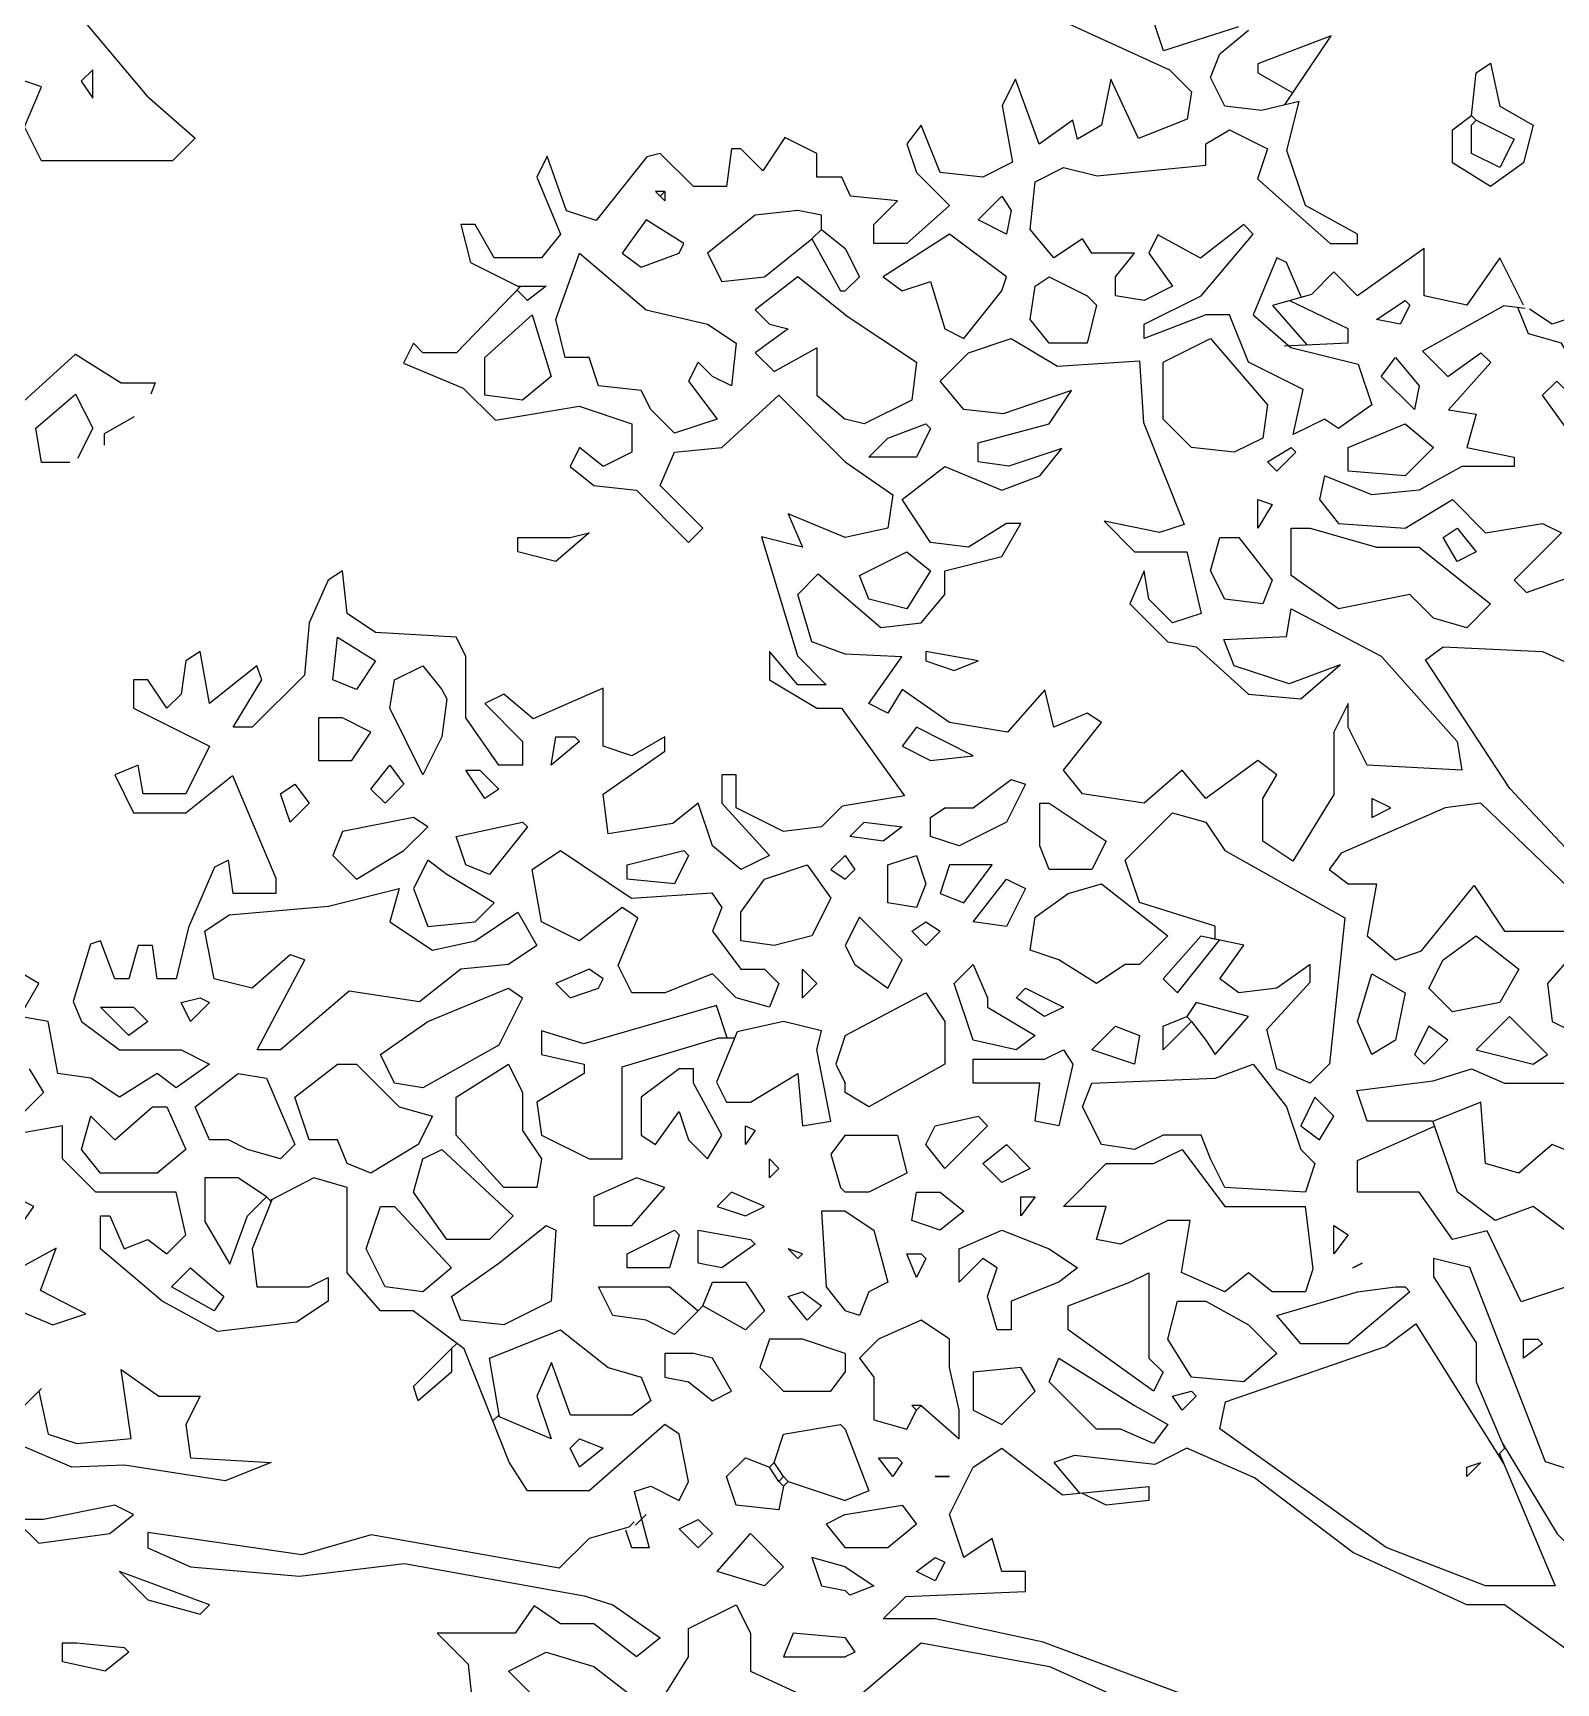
# Model space of a CAD drawing. Header units: metres. Extents: x -3.8 to 7.9, y -0.6 to 14.
# Drawn here: x 1.435 to 2.736, y 10.925 to 12.334 of the extents above; entities that cross this region are included whole.
import ezdxf

# ---------------------------------------------------------------- set-up
doc = ezdxf.new("R2010")
doc.units = ezdxf.units.M
doc.layers.add('ceco.net 88 green shadow', color=102, linetype='Continuous')
doc.layers.add('ceco.net 88 pair trees', color=7, linetype='Continuous')

msp = doc.modelspace()

# ---------------------------------------------------------------- linework, layer by layer
at = {"layer": 'ceco.net 88 green shadow', "linetype": 'Continuous'}
for p, q in [((1.4865, 12.3027), (1.4767, 12.293)), ((1.4865, 12.2784), (1.4865, 12.3027)), ((2.6675, 12.3001), (2.6797, 12.3082)), ((2.6797, 12.3082), (2.6878, 12.2717)), ((1.4767, 12.293), (1.4865, 12.2784)), ((2.6635, 12.2636), (2.6675, 12.3001)), ((2.6473, 12.2515), (2.6635, 12.2636)), ((2.6675, 12.2596), (2.6635, 12.2636)), ((2.6635, 12.2555), (2.6675, 12.2596)), ((2.6675, 12.2596), (2.6999, 12.2434)), ((2.6878, 12.2717), (2.7161, 12.2555)), ((2.6473, 12.2231), (2.6473, 12.2515)), ((2.6635, 12.2312), (2.6635, 12.2555)), ((2.7161, 12.2555), (2.708, 12.2231)), ((2.6878, 12.2191), (2.6635, 12.2312)), ((2.6999, 12.2434), (2.6878, 12.2191)), ((2.6797, 12.2029), (2.6473, 12.2231)), ((2.708, 12.2231), (2.6797, 12.2029)), ((1.975, 12.1988), (1.9669, 12.1988)), ((1.9669, 12.1988), (1.9709, 12.1948)), ((1.975, 12.1988), (1.9709, 12.1948)), ((1.975, 12.1907), (1.9709, 12.1948)), ((1.975, 12.1988), (1.975, 12.1907)), ((2.2423, 12.1745), (2.2625, 12.1948)), ((2.2625, 12.1948), (2.2706, 12.1826)), ((1.9588, 12.1745), (1.9385, 12.1462)), ((1.9912, 12.1543), (1.9588, 12.1745)), ((2.0519, 12.1786), (2.0114, 12.1462)), ((2.0884, 12.1826), (2.0519, 12.1786)), ((2.1086, 12.1786), (2.0884, 12.1826)), ((2.1086, 12.1664), (2.1086, 12.1786)), ((2.2666, 12.1624), (2.2423, 12.1745)), ((2.2706, 12.1826), (2.2666, 12.1624)), ((2.1086, 12.1664), (2.1005, 12.1583)), ((2.1086, 12.1664), (2.1289, 12.1502)), ((2.218, 12.1624), (2.1613, 12.1259)), ((2.2666, 12.1259), (2.218, 12.1624)), ((1.8818, 12.0895), (1.9021, 12.1462)), ((1.9021, 12.1462), (1.9588, 12.0976)), ((1.9385, 12.1462), (1.9547, 12.134)), ((1.9547, 12.134), (1.9871, 12.1462)), ((1.9871, 12.1462), (1.9912, 12.1543)), ((2.0114, 12.1462), (2.0236, 12.1219)), ((2.06, 12.1259), (2.1005, 12.1583)), ((2.1005, 12.1583), (2.1248, 12.1138)), ((2.1289, 12.1502), (2.141, 12.1259)), ((2.0236, 12.1219), (2.06, 12.1259)), ((2.0884, 12.1259), (2.0519, 12.0976)), ((2.1289, 12.0935), (2.0884, 12.1259)), ((2.141, 12.1259), (2.1289, 12.1138)), ((2.1613, 12.1259), (2.1775, 12.1138)), ((2.1775, 12.1138), (2.2018, 12.1219)), ((2.2018, 12.1219), (2.2139, 12.0814)), ((2.2625, 12.1138), (2.2666, 12.1259)), ((2.2868, 12.0895), (2.2909, 12.1178)), ((2.2909, 12.1178), (2.303, 12.1259)), ((2.303, 12.1259), (2.3354, 12.1097)), ((2.1248, 12.1138), (2.1289, 12.1138)), ((2.2301, 12.0733), (2.2625, 12.1138)), ((2.3354, 12.1097), (2.3435, 12.1016)), ((2.5825, 12.0895), (2.6068, 12.1057)), ((2.6068, 12.1057), (2.6108, 12.1016)), ((1.8211, 12.0571), (1.8616, 12.0935)), ((1.8616, 12.0935), (1.8778, 12.0409)), ((1.8899, 12.0571), (1.8818, 12.0895)), ((1.9588, 12.0976), (2.0114, 12.0854)), ((2.0519, 12.0976), (2.0641, 12.0854)), ((2.1289, 12.0935), (2.1896, 12.053)), ((2.303, 12.0692), (2.2868, 12.0895)), ((2.3435, 12.1016), (2.3354, 12.0692)), ((2.6027, 12.0854), (2.5825, 12.0895)), ((2.6108, 12.1016), (2.6027, 12.0854)), ((2.0114, 12.0854), (2.0357, 12.0692)), ((2.0803, 12.0814), (2.0519, 12.0611)), ((2.0641, 12.0854), (2.0803, 12.0814)), ((2.2139, 12.0814), (2.2301, 12.0733)), ((2.0357, 12.0692), (2.0317, 12.0328)), ((2.0519, 12.0611), (2.0681, 12.0449)), ((2.0681, 12.0449), (2.1046, 12.0652)), ((2.1046, 12.0652), (2.1046, 12.049)), ((2.3354, 12.0692), (2.303, 12.0692)), ((2.4002, 12.053), (2.4407, 12.0733)), ((2.4407, 12.0733), (2.4893, 12.0166)), ((1.8211, 12.0247), (1.8211, 12.0571)), ((1.9102, 12.0571), (1.8899, 12.0571)), ((1.9183, 12.0328), (1.9102, 12.0571)), ((2.0033, 12.053), (1.9952, 12.0368)), ((2.0155, 12.0409), (2.0033, 12.053)), ((2.1046, 12.049), (2.1046, 12.0247)), ((2.1896, 12.053), (2.1856, 12.0206)), ((2.4002, 12.0044), (2.4002, 12.053)), ((2.5865, 12.0409), (2.5987, 12.0571)), ((2.5987, 12.0571), (2.6189, 12.0328)), ((1.8778, 12.0409), (1.8535, 12.0206)), ((1.9952, 12.0368), (2.0195, 12.0044)), ((2.0317, 12.0328), (2.0155, 12.0409)), ((2.6149, 12.0125), (2.5865, 12.0409)), ((1.4379, 11.9966), (1.4719, 12.0257)), ((1.4719, 12.0257), (1.4865, 11.9966)), ((1.8535, 12.0206), (1.8211, 12.0247)), ((1.9547, 12.0287), (1.9183, 12.0328)), ((1.9628, 12.0125), (1.9547, 12.0287)), ((2.1046, 12.0247), (2.1289, 12.0044)), ((2.1856, 12.0206), (2.1451, 12.0004)), ((2.6189, 12.0328), (2.6149, 12.0125)), ((1.9831, 11.9923), (1.9628, 12.0125)), ((2.4893, 12.0166), (2.4853, 11.9882)), ((1.4427, 11.9674), (1.4379, 11.9966)), ((1.4865, 11.9966), (1.4735, 11.9707)), ((2.0195, 12.0044), (1.9831, 11.9923)), ((2.1451, 12.0004), (2.1289, 12.0044)), ((2.1653, 11.9882), (2.1977, 12.0004)), ((2.2018, 11.9963), (2.1896, 11.972)), ((2.1977, 12.0004), (2.2018, 11.9963)), ((2.4245, 11.9801), (2.4002, 12.0044)), ((2.5582, 11.9801), (2.6068, 12.0004)), ((2.6068, 12.0004), (2.6311, 11.9801)), ((2.1491, 11.972), (2.1653, 11.9882)), ((2.461, 11.9761), (2.4245, 11.9801)), ((2.4853, 11.9882), (2.461, 11.9761)), ((2.4893, 11.968), (2.5096, 11.9801)), ((2.5096, 11.9801), (2.5136, 11.9761)), ((2.5582, 11.9599), (2.5582, 11.9801)), ((2.6311, 11.9801), (2.6068, 11.9558)), ((1.467, 11.9674), (1.4427, 11.9674)), ((2.1896, 11.972), (2.1491, 11.972)), ((2.4974, 11.9599), (2.4893, 11.968)), ((2.5136, 11.9761), (2.4974, 11.9599)), ((2.6068, 11.9558), (2.5582, 11.9599)), ((2.4812, 11.9113), (2.4812, 11.9356)), ((2.4812, 11.9356), (2.4934, 11.9315)), ((2.4934, 11.9315), (2.4812, 11.9113)), ((1.9102, 11.9072), (1.8818, 11.8829)), ((1.894, 11.9032), (1.9102, 11.9072)), ((2.5096, 11.8708), (2.5096, 11.9113)), ((2.5096, 11.9113), (2.5258, 11.9113)), ((2.5258, 11.9113), (2.5825, 11.8951)), ((2.6392, 11.9032), (2.6513, 11.9113)), ((2.6513, 11.9113), (2.6675, 11.891)), ((1.8494, 11.891), (1.8494, 11.9032)), ((1.8494, 11.9032), (1.8656, 11.9032)), ((1.8656, 11.9032), (1.894, 11.9032)), ((2.4407, 11.8748), (2.4488, 11.9032)), ((2.4488, 11.9032), (2.465, 11.9032)), ((2.465, 11.9032), (2.4934, 11.8667)), ((2.5825, 11.8951), (2.6189, 11.8951)), ((2.6189, 11.8951), (2.6594, 11.8627)), ((2.6513, 11.8829), (2.6392, 11.9032)), ((1.8818, 11.8829), (1.8494, 11.891)), ((2.141, 11.8708), (2.1815, 11.891)), ((2.1815, 11.891), (2.2018, 11.8748)), ((2.6675, 11.891), (2.6513, 11.8829)), ((2.1491, 11.8505), (2.141, 11.8708)), ((2.2018, 11.8748), (2.1815, 11.8424)), ((2.4529, 11.8505), (2.4407, 11.8748)), ((2.4934, 11.8667), (2.4853, 11.8465)), ((2.5501, 11.8424), (2.5096, 11.8708)), ((2.1815, 11.8424), (2.1491, 11.8505)), ((2.4853, 11.8465), (2.4529, 11.8505)), ((2.6108, 11.8546), (2.5501, 11.8424)), ((2.6311, 11.8343), (2.6108, 11.8546)), ((2.6594, 11.8627), (2.6797, 11.8465)), ((2.6797, 11.8465), (2.6594, 11.8262)), ((2.6594, 11.8262), (2.6311, 11.8343)), ((1.6915, 11.7817), (1.6955, 11.8181)), ((1.6955, 11.8181), (1.7279, 11.7979)), ((1.7279, 11.7979), (1.7117, 11.7736)), ((1.7441, 11.7817), (1.7684, 11.7938)), ((1.7684, 11.7938), (1.7846, 11.7736)), ((2.2423, 11.7979), (2.1977, 11.806)), ((2.1977, 11.806), (2.1977, 11.7979)), ((2.1977, 11.7979), (2.222, 11.7898)), ((2.222, 11.7898), (2.2423, 11.7979)), ((1.7117, 11.7736), (1.6915, 11.7817)), ((1.7401, 11.7574), (1.7441, 11.7817)), ((1.7846, 11.7736), (1.7887, 11.7655)), ((1.7887, 11.7655), (1.7846, 11.7331)), ((1.7684, 11.7007), (1.7401, 11.7574)), ((1.6996, 11.7493), (1.6793, 11.7493)), ((1.6793, 11.7493), (1.6793, 11.7128)), ((1.7239, 11.7371), (1.6996, 11.7493)), ((1.7077, 11.7128), (1.7239, 11.7371)), ((2.1896, 11.7412), (2.1775, 11.725)), ((2.2382, 11.7169), (2.1896, 11.7412)), ((1.7846, 11.7331), (1.7684, 11.7007)), ((1.8778, 11.7088), (1.8818, 11.7331)), ((1.9021, 11.729), (1.8778, 11.7088)), ((1.8818, 11.7331), (1.898, 11.7331)), ((1.898, 11.7331), (1.9021, 11.729)), ((2.1775, 11.725), (2.2018, 11.7128)), ((1.6793, 11.7128), (1.7077, 11.7128)), ((1.7239, 11.6885), (1.7401, 11.7088)), ((1.7401, 11.7088), (1.7522, 11.6926)), ((2.2018, 11.7128), (2.2382, 11.7169)), ((1.8211, 11.6804), (1.8049, 11.7047)), ((1.8049, 11.7047), (1.817, 11.7047)), ((1.817, 11.7047), (1.8332, 11.6885)), ((2.2382, 11.6723), (2.2706, 11.6966)), ((2.2706, 11.6966), (2.2828, 11.6926)), ((1.6469, 11.6845), (1.6591, 11.6926)), ((1.655, 11.6602), (1.6469, 11.6845)), ((1.6591, 11.6926), (1.6712, 11.6764)), ((1.736, 11.6764), (1.7239, 11.6885)), ((1.7522, 11.6926), (1.736, 11.6764)), ((1.8332, 11.6885), (1.8211, 11.6804)), ((2.2828, 11.6926), (2.2666, 11.6602)), ((1.6712, 11.6764), (1.655, 11.6602)), ((2.2018, 11.6642), (2.2139, 11.6723)), ((2.2139, 11.6723), (2.2382, 11.6723)), ((2.2949, 11.648), (2.2949, 11.6764)), ((2.2949, 11.6764), (2.303, 11.6764)), ((2.303, 11.6764), (2.3516, 11.644)), ((2.5946, 11.6723), (2.5784, 11.6804)), ((2.5784, 11.6804), (2.5784, 11.6642)), ((2.5784, 11.6642), (2.5946, 11.6723)), ((1.7603, 11.6642), (1.6996, 11.6521)), ((1.7522, 11.6359), (1.7725, 11.6561)), ((1.7725, 11.6561), (1.7603, 11.6642)), ((1.7968, 11.648), (1.8535, 11.6602)), ((1.8575, 11.6561), (1.8251, 11.6156)), ((1.8535, 11.6602), (1.8575, 11.6561)), ((2.1329, 11.648), (2.1451, 11.6602)), ((2.1451, 11.6602), (2.1775, 11.6561)), ((2.1775, 11.6561), (2.1613, 11.644)), ((2.2018, 11.648), (2.2018, 11.6642)), ((2.2666, 11.6602), (2.2261, 11.6399)), ((1.6996, 11.6521), (1.6915, 11.6318)), ((1.8049, 11.6237), (1.7968, 11.648)), ((2.1613, 11.644), (2.1329, 11.648)), ((2.2261, 11.6399), (2.2018, 11.648)), ((2.2949, 11.6399), (2.2949, 11.648)), ((2.303, 11.6197), (2.2949, 11.6399)), ((2.3516, 11.644), (2.3395, 11.6197)), ((1.6915, 11.6318), (1.7117, 11.6116)), ((1.7117, 11.6116), (1.7522, 11.6359)), ((1.7725, 11.6278), (1.7603, 11.6035)), ((1.7887, 11.6156), (1.7725, 11.6278)), ((1.9426, 11.6237), (1.9912, 11.6359)), ((1.9952, 11.6318), (1.9831, 11.6075)), ((1.9912, 11.6359), (1.9952, 11.6318)), ((2.1289, 11.6318), (2.1167, 11.6197)), ((2.1289, 11.6318), (2.137, 11.6197)), ((2.1653, 11.6237), (2.1896, 11.6318)), ((2.1896, 11.6318), (2.1977, 11.6075)), ((1.8292, 11.5913), (1.7887, 11.6156)), ((1.8251, 11.6156), (1.8049, 11.6237)), ((1.9426, 11.6116), (1.9426, 11.6237)), ((1.9831, 11.6075), (1.9426, 11.6116)), ((2.0398, 11.5832), (2.06, 11.6116)), ((2.06, 11.6116), (2.0965, 11.6237)), ((2.0965, 11.6237), (2.1167, 11.5954)), ((2.1167, 11.6197), (2.1289, 11.6116)), ((2.137, 11.6197), (2.1289, 11.6116)), ((2.1653, 11.5913), (2.1653, 11.6237)), ((2.218, 11.6237), (2.2099, 11.5994)), ((2.2544, 11.6237), (2.218, 11.6237)), ((2.2301, 11.5913), (2.2544, 11.6237)), ((2.2382, 11.5751), (2.2666, 11.6116)), ((2.2666, 11.6116), (2.2828, 11.6035)), ((2.3395, 11.6197), (2.303, 11.6197)), ((1.7603, 11.6035), (1.7725, 11.5711)), ((2.1977, 11.6075), (2.1896, 11.5873)), ((2.2099, 11.5994), (2.2301, 11.5913)), ((2.2828, 11.6035), (2.2666, 11.5711)), ((2.2909, 11.5792), (2.3192, 11.5994)), ((2.3192, 11.5994), (2.3476, 11.6075)), ((2.3476, 11.6075), (2.4043, 11.563)), ((1.813, 11.5751), (1.8292, 11.5913)), ((2.0398, 11.5589), (2.0398, 11.5832)), ((2.1167, 11.5954), (2.1005, 11.563)), ((2.1896, 11.5873), (2.1653, 11.5913)), ((1.7725, 11.5711), (1.813, 11.5751)), ((2.141, 11.5792), (2.1289, 11.5549)), ((2.1775, 11.5427), (2.141, 11.5792)), ((2.1856, 11.567), (2.1977, 11.5751)), ((2.1977, 11.5751), (2.2099, 11.567)), ((2.2666, 11.5711), (2.2382, 11.5751)), ((2.2868, 11.5508), (2.2909, 11.5792)), ((2.0681, 11.5549), (2.0398, 11.5589)), ((2.1005, 11.563), (2.0681, 11.5549)), ((2.1289, 11.5549), (2.137, 11.5387)), ((2.1977, 11.5549), (2.1856, 11.567)), ((2.2099, 11.567), (2.1977, 11.5549)), ((2.4043, 11.563), (2.38, 11.5387)), ((2.6392, 11.5427), (2.6675, 11.563)), ((2.6675, 11.563), (2.704, 11.5346)), ((2.1653, 11.5184), (2.1775, 11.5427)), ((2.3111, 11.5427), (2.2868, 11.5508)), ((2.3435, 11.5225), (2.3111, 11.5427)), ((2.627, 11.5184), (2.6392, 11.5427)), ((1.9102, 11.5346), (1.8818, 11.5225)), ((1.9223, 11.5265), (1.9102, 11.5346)), ((1.9183, 11.5184), (1.9223, 11.5265)), ((2.0924, 11.5103), (2.0924, 11.5346)), ((2.0924, 11.5346), (2.1046, 11.5225)), ((2.137, 11.5387), (2.1653, 11.5184)), ((2.222, 11.5225), (2.2382, 11.5387)), ((2.2382, 11.5387), (2.2504, 11.5103)), ((2.3678, 11.5387), (2.3435, 11.5225)), ((2.38, 11.5387), (2.3678, 11.5387)), ((2.5663, 11.4901), (2.5784, 11.5306)), ((2.5784, 11.5306), (2.6068, 11.5144)), ((2.704, 11.5346), (2.6878, 11.5063)), ((1.7725, 11.4901), (1.8413, 11.5184)), ((1.8413, 11.5184), (1.8535, 11.5103)), ((1.8818, 11.5225), (1.894, 11.5103)), ((1.894, 11.5103), (1.9183, 11.5184)), ((2.1046, 11.5225), (2.0924, 11.5103)), ((2.1289, 11.4779), (2.1977, 11.5144)), ((2.1977, 11.5144), (2.2139, 11.4901)), ((2.2382, 11.4739), (2.222, 11.5225)), ((2.2747, 11.5103), (2.2828, 11.5184)), ((2.2828, 11.5184), (2.3152, 11.5022)), ((2.6068, 11.5144), (2.5987, 11.4739)), ((2.6473, 11.4982), (2.627, 11.5184)), ((1.5173, 11.4779), (1.493, 11.5022)), ((1.493, 11.5022), (1.5214, 11.5022)), ((1.5214, 11.5022), (1.5335, 11.4901)), ((1.5619, 11.5063), (1.5781, 11.5103)), ((1.57, 11.4901), (1.5619, 11.5063)), ((1.5862, 11.5063), (1.57, 11.4901)), ((1.5781, 11.5103), (1.5862, 11.5063)), ((1.8535, 11.5103), (1.8332, 11.4698)), ((2.2504, 11.5103), (2.2504, 11.5022)), ((2.2504, 11.5022), (2.2909, 11.4779)), ((2.299, 11.4941), (2.2747, 11.5103)), ((2.3152, 11.5022), (2.299, 11.4941)), ((2.4286, 11.5063), (2.4205, 11.4941)), ((2.4731, 11.4941), (2.4286, 11.5063)), ((2.6878, 11.5063), (2.6473, 11.4982)), ((1.5335, 11.4901), (1.5173, 11.4779)), ((1.732, 11.4617), (1.7725, 11.4901)), ((2.2139, 11.4901), (2.2139, 11.4536)), ((2.3395, 11.4658), (2.3597, 11.486)), ((2.3597, 11.486), (2.38, 11.4779)), ((2.4002, 11.486), (2.4205, 11.4941)), ((2.4245, 11.4901), (2.4002, 11.4658)), ((2.4002, 11.4658), (2.4002, 11.486)), ((2.4245, 11.4901), (2.4205, 11.4941)), ((2.4245, 11.4901), (2.4367, 11.4739)), ((2.4448, 11.4617), (2.4731, 11.4941)), ((2.5784, 11.4617), (2.5663, 11.4901)), ((2.627, 11.486), (2.6149, 11.4617)), ((2.6432, 11.4739), (2.627, 11.486)), ((2.6959, 11.4941), (2.6675, 11.4658)), ((2.7283, 11.4617), (2.6959, 11.4941)), ((1.8332, 11.4698), (1.7684, 11.4334)), ((2.1289, 11.4779), (2.1208, 11.4536)), ((2.2747, 11.4658), (2.2382, 11.4739)), ((2.2909, 11.4779), (2.2747, 11.4658)), ((2.38, 11.4779), (2.3759, 11.4536)), ((2.4367, 11.4739), (2.4448, 11.4617)), ((2.5987, 11.4739), (2.5784, 11.4617)), ((2.623, 11.4536), (2.6432, 11.4739)), ((1.7441, 11.4374), (1.732, 11.4617)), ((2.2382, 11.4374), (2.2382, 11.4577)), ((2.2382, 11.4577), (2.299, 11.4577)), ((2.299, 11.4577), (2.3152, 11.4658)), ((2.3152, 11.4658), (2.3233, 11.4536)), ((2.3759, 11.4536), (2.3395, 11.4658)), ((2.6149, 11.4617), (2.623, 11.4536)), ((2.6675, 11.4658), (2.7161, 11.4536)), ((2.7161, 11.4536), (2.7283, 11.4617)), ((1.4323, 11.4496), (1.4444, 11.4293)), ((1.574, 11.4172), (1.6105, 11.4455)), ((1.6105, 11.4455), (1.6348, 11.4415)), ((1.6348, 11.4415), (1.6591, 11.3848)), ((1.6591, 11.4253), (1.6955, 11.4536)), ((1.6955, 11.4536), (1.7117, 11.4536)), ((1.7117, 11.4536), (1.7482, 11.4172)), ((1.7968, 11.4253), (1.8413, 11.4536)), ((1.8413, 11.4536), (1.8535, 11.4293)), ((1.9871, 11.4496), (1.9547, 11.4253)), ((1.9993, 11.4496), (1.9871, 11.4496)), ((1.9993, 11.4374), (1.9993, 11.4496)), ((2.1208, 11.4536), (2.1289, 11.4374)), ((2.2139, 11.4536), (2.1491, 11.4172)), ((2.3233, 11.4536), (2.3111, 11.401)), ((2.3395, 11.4374), (2.4448, 11.4415)), ((2.4448, 11.4415), (2.4772, 11.4536)), ((2.4772, 11.4536), (2.5055, 11.4172)), ((1.4444, 11.4293), (1.4242, 11.4091)), ((1.7684, 11.4334), (1.7441, 11.4374)), ((1.8535, 11.4293), (1.8535, 11.3969)), ((2.0236, 11.3929), (1.9993, 11.4374)), ((2.1289, 11.4293), (2.1289, 11.4374)), ((2.1491, 11.4172), (2.1289, 11.4293)), ((2.2949, 11.4374), (2.2382, 11.4374)), ((2.2909, 11.405), (2.2949, 11.4374)), ((2.3314, 11.4172), (2.3395, 11.4374)), ((1.5052, 11.3888), (1.5376, 11.4172)), ((1.5376, 11.4172), (1.5497, 11.4172)), ((1.5497, 11.4172), (1.5659, 11.3807)), ((1.5862, 11.3888), (1.574, 11.4172)), ((1.6712, 11.3888), (1.6591, 11.4253)), ((1.7482, 11.4172), (1.7765, 11.4091)), ((1.7968, 11.3929), (1.7968, 11.4253)), ((1.9547, 11.4253), (1.9547, 11.3929)), ((1.9669, 11.3848), (1.9871, 11.4131)), ((1.9871, 11.4131), (1.9952, 11.3888)), ((2.3476, 11.3848), (2.3314, 11.4172)), ((2.5055, 11.4172), (2.5177, 11.3807)), ((2.5298, 11.4253), (2.5177, 11.401)), ((2.546, 11.4091), (2.5298, 11.4253)), ((1.4768, 11.3807), (1.4849, 11.4091)), ((1.4849, 11.4091), (1.5052, 11.3888)), ((1.7765, 11.4091), (1.7644, 11.3848)), ((2.0438, 11.3848), (2.0438, 11.401)), ((2.0438, 11.401), (2.0519, 11.3969)), ((2.1977, 11.3848), (2.2058, 11.401)), ((2.2058, 11.401), (2.2423, 11.4091)), ((2.2504, 11.401), (2.2139, 11.3645)), ((2.2423, 11.4091), (2.2504, 11.401)), ((2.3111, 11.401), (2.2909, 11.405)), ((2.5177, 11.401), (2.5339, 11.3888)), ((2.5339, 11.3888), (2.546, 11.4091)), ((1.6024, 11.3888), (1.5862, 11.3888)), ((1.6186, 11.3807), (1.6024, 11.3888)), ((1.6591, 11.3848), (1.6469, 11.3726)), ((1.6955, 11.3888), (1.6712, 11.3888)), ((1.7036, 11.3686), (1.6955, 11.3888)), ((1.7644, 11.3848), (1.7239, 11.3605)), ((1.8373, 11.3483), (1.7968, 11.3929)), ((1.8535, 11.3969), (1.8697, 11.3726)), ((1.9547, 11.3929), (1.9669, 11.3848)), ((1.9952, 11.3888), (2.0114, 11.3726)), ((2.0114, 11.3726), (2.0236, 11.3929)), ((2.0519, 11.3969), (2.0438, 11.3848)), ((2.1289, 11.3929), (2.1167, 11.3767)), ((2.1289, 11.3929), (2.1734, 11.3929)), ((2.1734, 11.3929), (2.1815, 11.3605)), ((2.2139, 11.3645), (2.1977, 11.3848)), ((2.2463, 11.3686), (2.2666, 11.3848)), ((2.2666, 11.3848), (2.2868, 11.3645)), ((2.3759, 11.3807), (2.3476, 11.3848)), ((2.4002, 11.3929), (2.3759, 11.3807)), ((2.4326, 11.3929), (2.4002, 11.3929)), ((2.4407, 11.3726), (2.4326, 11.3929)), ((1.493, 11.3605), (1.4768, 11.3807)), ((1.5659, 11.3807), (1.5416, 11.3605)), ((1.6469, 11.3726), (1.6186, 11.3807)), ((1.7603, 11.3443), (1.7684, 11.3726)), ((1.7684, 11.3726), (1.7846, 11.3807)), ((1.7846, 11.3807), (1.8454, 11.324)), ((1.8697, 11.3726), (1.8656, 11.3483)), ((2.0641, 11.3564), (2.0641, 11.3726)), ((2.0641, 11.3726), (2.0722, 11.3645)), ((2.1167, 11.3767), (2.1248, 11.3483)), ((2.4529, 11.3483), (2.4407, 11.3726)), ((2.5177, 11.3807), (2.5298, 11.3686)), ((1.5416, 11.3605), (1.493, 11.3605)), ((1.7239, 11.3605), (1.7036, 11.3686)), ((2.0722, 11.3645), (2.0641, 11.3564)), ((2.1815, 11.3605), (2.1491, 11.3443)), ((2.2625, 11.3524), (2.2463, 11.3686)), ((2.2868, 11.3645), (2.2625, 11.3524)), ((2.5298, 11.3686), (2.5217, 11.3443)), ((1.7887, 11.3038), (1.7603, 11.3443)), ((1.8656, 11.3483), (1.8373, 11.3483)), ((1.9507, 11.3564), (1.9142, 11.3402)), ((1.9466, 11.3159), (1.975, 11.3483)), ((1.975, 11.3483), (1.9507, 11.3564)), ((2.0317, 11.3443), (2.0195, 11.3321)), ((2.06, 11.3321), (2.0317, 11.3443)), ((2.1248, 11.3483), (2.1289, 11.3443)), ((2.1491, 11.3443), (2.1289, 11.3443)), ((2.1856, 11.32), (2.1896, 11.3443)), ((2.1896, 11.3443), (2.2099, 11.3443)), ((2.2099, 11.3443), (2.2301, 11.3281)), ((2.5217, 11.3443), (2.4529, 11.3483)), ((1.7198, 11.2957), (1.732, 11.3321)), ((1.732, 11.3321), (1.7441, 11.3321)), ((1.7441, 11.3321), (1.7927, 11.2795)), ((1.9142, 11.3402), (1.9142, 11.3159)), ((2.0195, 11.3321), (2.0438, 11.324)), ((2.0438, 11.324), (2.06, 11.3321)), ((2.2909, 11.3402), (2.2787, 11.324)), ((2.2787, 11.324), (2.2787, 11.3402)), ((2.2787, 11.3402), (2.2909, 11.3402)), ((1.8454, 11.324), (1.8251, 11.3038)), ((1.8332, 11.2835), (1.8737, 11.3159)), ((1.8737, 11.3159), (1.8818, 11.3119)), ((1.9142, 11.3159), (1.9466, 11.3159)), ((2.1289, 11.3281), (2.1086, 11.3281)), ((2.1086, 11.3281), (2.1127, 11.2633)), ((2.1289, 11.3281), (2.1532, 11.3119)), ((2.2099, 11.3119), (2.1856, 11.32)), ((2.2301, 11.3281), (2.2099, 11.3119)), ((2.546, 11.2916), (2.546, 11.3159)), ((2.546, 11.3159), (2.5582, 11.3078)), ((1.8251, 11.3038), (1.7887, 11.3038)), ((1.8818, 11.3119), (1.8778, 11.2511)), ((1.9426, 11.2916), (1.9831, 11.3119)), ((1.9871, 11.3078), (1.979, 11.2795)), ((1.9831, 11.3119), (1.9871, 11.3078)), ((2.0033, 11.2835), (2.0033, 11.3119)), ((2.0033, 11.3119), (2.0479, 11.3038)), ((2.0479, 11.3038), (2.0519, 11.2997)), ((2.1532, 11.3119), (2.1653, 11.2673)), ((2.2261, 11.2957), (2.2625, 11.3119)), ((2.2625, 11.3119), (2.303, 11.2957)), ((2.5582, 11.3078), (2.546, 11.2916)), ((1.736, 11.2633), (1.7198, 11.2957)), ((1.9426, 11.2795), (1.9426, 11.2916)), ((2.0519, 11.2997), (2.0236, 11.2795)), ((2.0924, 11.2916), (2.0803, 11.2957)), ((2.0803, 11.2957), (2.0884, 11.2876)), ((2.0884, 11.2876), (2.0924, 11.2916)), ((2.1896, 11.2714), (2.1815, 11.2916)), ((2.1815, 11.2916), (2.1937, 11.2916)), ((2.1977, 11.2876), (2.1896, 11.2714)), ((2.1937, 11.2916), (2.1977, 11.2876)), ((2.2261, 11.2673), (2.2261, 11.2957)), ((2.2463, 11.2876), (2.2261, 11.2673)), ((2.2585, 11.2795), (2.2463, 11.2876)), ((2.303, 11.2957), (2.3273, 11.2795)), ((1.5538, 11.2633), (1.57, 11.2795)), ((1.57, 11.2795), (1.5983, 11.2552)), ((1.7927, 11.2795), (1.7684, 11.2592)), ((1.7927, 11.2552), (1.8332, 11.2835)), ((1.979, 11.2795), (1.9426, 11.2795)), ((2.0236, 11.2795), (2.0033, 11.2835)), ((2.2504, 11.2552), (2.2585, 11.2795)), ((2.3273, 11.2795), (2.3111, 11.2673)), ((2.3719, 11.2673), (2.3881, 11.2754)), ((2.3881, 11.2754), (2.3881, 11.2592)), ((2.5703, 11.2835), (2.5622, 11.2795)), ((2.5622, 11.2795), (2.5703, 11.2835)), ((1.5902, 11.243), (1.5538, 11.2633)), ((1.7684, 11.2592), (1.736, 11.2633)), ((1.9304, 11.239), (1.9183, 11.2633)), ((1.9183, 11.2633), (1.979, 11.2633)), ((1.979, 11.2633), (2.0033, 11.243)), ((2.0074, 11.2471), (2.0155, 11.2673)), ((2.0155, 11.2673), (2.0438, 11.2673)), ((2.0438, 11.2673), (2.06, 11.243)), ((2.0803, 11.2552), (2.0924, 11.2592)), ((2.0924, 11.2592), (2.1086, 11.2471)), ((2.1127, 11.2633), (2.1289, 11.243)), ((2.1491, 11.2592), (2.141, 11.239)), ((2.1653, 11.2673), (2.1491, 11.2592)), ((2.3111, 11.2673), (2.2706, 11.2511)), ((2.3192, 11.2471), (2.3719, 11.2673)), ((2.3881, 11.2592), (2.3881, 11.2025)), ((2.4974, 11.239), (2.5663, 11.2592)), ((2.6108, 11.2592), (2.5582, 11.2147)), ((2.5663, 11.2592), (2.5987, 11.2633)), ((2.5987, 11.2633), (2.6068, 11.2633)), ((2.6068, 11.2633), (2.6108, 11.2592)), ((1.5983, 11.2552), (1.5902, 11.243)), ((1.8008, 11.2349), (1.7927, 11.2552)), ((1.8778, 11.2511), (1.8373, 11.2309)), ((2.0074, 11.2471), (2.0033, 11.243)), ((2.0438, 11.2268), (2.0074, 11.2471)), ((2.0965, 11.2349), (2.0803, 11.2552)), ((2.1086, 11.2471), (2.0965, 11.2349)), ((2.2585, 11.2268), (2.2504, 11.2552)), ((2.2706, 11.2511), (2.2706, 11.2268)), ((2.3192, 11.2268), (2.3192, 11.2471)), ((2.4043, 11.2187), (2.4124, 11.2511)), ((2.4124, 11.2511), (2.4367, 11.2511)), ((2.4367, 11.2511), (2.4731, 11.2309)), ((1.8373, 11.2309), (1.8008, 11.2349)), ((1.9588, 11.2349), (1.9304, 11.239)), ((1.9831, 11.2228), (1.9588, 11.2349)), ((2.0033, 11.243), (1.9831, 11.2228)), ((2.06, 11.243), (2.0438, 11.2268)), ((2.141, 11.239), (2.1289, 11.243)), ((2.1937, 11.2349), (2.1572, 11.2187)), ((2.218, 11.2187), (2.1937, 11.2349)), ((2.4731, 11.2309), (2.4974, 11.2066)), ((2.5177, 11.2147), (2.4974, 11.239)), ((2.0641, 11.2187), (2.056, 11.1944)), ((2.0924, 11.2187), (2.0641, 11.2187)), ((2.1289, 11.2066), (2.0924, 11.2187)), ((2.1572, 11.2187), (2.141, 11.2025)), ((2.218, 11.1944), (2.218, 11.2187)), ((2.2706, 11.2268), (2.2585, 11.2268)), ((2.3921, 11.1742), (2.3192, 11.2268)), ((2.4245, 11.1863), (2.4043, 11.2187)), ((2.708, 11.2025), (2.708, 11.2187)), ((2.708, 11.2187), (2.7202, 11.2187)), ((2.7202, 11.2187), (2.7242, 11.2147)), ((1.9993, 11.2066), (1.975, 11.2066)), ((1.975, 11.2066), (1.975, 11.1863)), ((2.0155, 11.2025), (1.9993, 11.2066)), ((2.0317, 11.1742), (2.0155, 11.2025)), ((2.1289, 11.2066), (2.1289, 11.1904)), ((2.141, 11.2025), (2.1532, 11.1863)), ((2.303, 11.1823), (2.3111, 11.2025)), ((2.3111, 11.2025), (2.3759, 11.162)), ((2.3881, 11.2025), (2.4002, 11.1904)), ((2.4974, 11.2066), (2.4691, 11.1823)), ((2.5582, 11.2147), (2.5177, 11.2147)), ((2.7242, 11.2147), (2.708, 11.2025)), ((2.056, 11.1944), (2.0762, 11.1742)), ((2.1167, 11.1742), (2.1289, 11.1904)), ((2.2261, 11.158), (2.218, 11.1944)), ((2.2787, 11.1944), (2.2382, 11.1904)), ((2.2382, 11.1904), (2.2382, 11.158)), ((2.2909, 11.1742), (2.2787, 11.1944)), ((2.4002, 11.1904), (2.3921, 11.1742)), ((1.975, 11.1863), (1.9952, 11.1823)), ((1.9952, 11.1823), (2.0155, 11.1661)), ((2.0155, 11.1661), (2.0317, 11.1742)), ((2.0762, 11.1742), (2.1167, 11.1742)), ((2.1532, 11.1863), (2.1532, 11.1499)), ((2.2625, 11.1458), (2.2909, 11.1742)), ((2.3273, 11.158), (2.303, 11.1823)), ((2.4083, 11.1701), (2.4245, 11.1742)), ((2.4691, 11.1823), (2.4245, 11.1863)), ((2.4245, 11.1742), (2.4286, 11.1701)), ((2.1937, 11.162), (2.1856, 11.162)), ((2.1856, 11.162), (2.1896, 11.158)), ((2.1937, 11.162), (2.1896, 11.158)), ((2.1937, 11.162), (2.2261, 11.1337)), ((2.3759, 11.162), (2.4043, 11.1458)), ((2.4164, 11.158), (2.4083, 11.1701)), ((2.4286, 11.1701), (2.4164, 11.158)), ((2.0762, 11.1377), (2.1248, 11.1458)), ((2.1248, 11.1458), (2.1289, 11.1418)), ((2.1532, 11.1499), (2.1815, 11.1418)), ((2.1815, 11.1418), (2.1896, 11.158)), ((2.2261, 11.1337), (2.2261, 11.158)), ((2.2382, 11.158), (2.2625, 11.1458)), ((2.3435, 11.1418), (2.3273, 11.158)), ((2.4043, 11.1458), (2.3921, 11.1296)), ((1.894, 11.1256), (1.9021, 11.1337)), ((1.9021, 11.1337), (1.9223, 11.1256)), ((2.0681, 11.1134), (2.0762, 11.1377)), ((2.1289, 11.1418), (2.1491, 11.0891)), ((2.3638, 11.1418), (2.3435, 11.1418)), ((2.3921, 11.1296), (2.3638, 11.1418)), ((1.9021, 11.1094), (1.894, 11.1256)), ((1.9223, 11.1256), (1.9021, 11.1094)), ((2.0276, 11.1013), (2.0438, 11.1175)), ((2.0438, 11.1175), (2.0641, 11.1094)), ((2.1694, 11.1013), (2.1572, 11.1175)), ((2.1572, 11.1175), (2.1734, 11.1175)), ((2.1734, 11.1175), (2.1775, 11.1134)), ((2.0681, 11.1134), (2.0641, 11.1094)), ((2.0722, 11.0972), (2.0641, 11.1094)), ((2.0762, 11.1013), (2.0681, 11.1134)), ((2.1775, 11.1134), (2.1694, 11.1013)), ((2.6716, 11.1134), (2.6594, 11.1013)), ((2.6594, 11.1094), (2.6716, 11.1134)), ((2.6594, 11.1013), (2.6594, 11.1094)), ((2.0357, 11.077), (2.0276, 11.1013)), ((2.0762, 11.1013), (2.0722, 11.0972)), ((2.0762, 11.0932), (2.0722, 11.0972)), ((2.0762, 11.0932), (2.0722, 11.0729)), ((2.0803, 11.0972), (2.0762, 11.1013)), ((2.0803, 11.0972), (2.0762, 11.0932)), ((2.0803, 11.0972), (2.1289, 11.081)), ((2.1491, 11.0891), (2.1289, 11.081)), ((2.218, 11.1013), (2.2058, 11.1013)), ((2.2058, 11.1013), (2.218, 11.1013)), ((1.5052, 11.077), (1.4444, 11.0648)), ((1.5214, 11.0689), (1.5052, 11.077)), ((2.0722, 11.0729), (2.0357, 11.077)), ((2.1289, 11.0689), (2.1775, 11.077)), ((2.1775, 11.077), (2.1896, 11.0608)), ((1.4444, 11.0648), (1.4201, 11.0648)), ((1.4201, 11.0648), (1.4404, 11.0446)), ((1.5011, 11.0527), (1.5214, 11.0689)), ((1.9871, 11.0567), (2.0033, 11.0648)), ((2.0033, 11.0648), (2.0155, 11.0527)), ((2.1289, 11.0689), (2.1127, 11.0608)), ((2.1127, 11.0608), (2.1289, 11.0405)), ((2.1896, 11.0608), (2.1653, 11.0405)), ((1.4404, 11.0446), (1.5011, 11.0527)), ((2.0033, 11.0405), (1.9871, 11.0567)), ((2.0155, 11.0527), (2.0033, 11.0405)), ((2.0195, 11.0203), (2.0479, 11.0527)), ((2.0479, 11.0527), (2.0762, 11.0243)), ((2.1653, 11.0405), (2.1289, 11.0405)), ((1.5862, 10.9919), (1.5092, 11.0203)), ((1.5092, 11.0203), (1.5335, 10.996)), ((2.06, 11.0081), (2.0195, 11.0203)), ((2.0762, 11.0243), (2.06, 11.0081)), ((2.1289, 11.0243), (2.1005, 11.0324)), ((2.1005, 11.0324), (2.1086, 11.0081)), ((2.1289, 11.0243), (2.1532, 11.0081)), ((2.1896, 11.0203), (2.2058, 11.0324)), ((2.2058, 11.0122), (2.1896, 11.0203)), ((2.2058, 11.0324), (2.2139, 11.0284)), ((2.2139, 11.0284), (2.2058, 11.0122)), ((2.1086, 11.0081), (2.1289, 11.0041)), ((2.1532, 11.0081), (2.1329, 11)), ((1.5335, 10.996), (1.5781, 10.9838)), ((1.5781, 10.9838), (1.5862, 10.9919)), ((2.1329, 11), (2.1289, 11.0041)), ((2.0843, 10.9676), (2.0762, 10.9474)), ((2.1289, 10.9636), (2.0843, 10.9676)), ((2.1289, 10.9636), (2.137, 10.9514)), ((1.4606, 10.9433), (1.4606, 10.9595)), ((1.4606, 10.9595), (1.4728, 10.9595)), ((1.4728, 10.9595), (1.5133, 10.9555)), ((1.5173, 10.9514), (1.4971, 10.9352)), ((1.5133, 10.9555), (1.5173, 10.9514)), ((2.137, 10.9514), (2.1289, 10.9474)), ((1.4971, 10.9352), (1.4606, 10.9433)), ((2.0762, 10.9474), (2.1289, 10.9474))]:
    msp.add_line(p, q, dxfattribs=at)
at = {"layer": 'ceco.net 88 pair trees', "linetype": 'Continuous'}
for p, q in [((2.449, 11.5593), (2.4411, 11.5609)), ((1.6388, 11.3362), (1.6348, 11.3402)), ((1.7972, 11.2151), (1.7927, 11.2106)), ((1.8332, 11.1539), (1.8279, 11.1489)), ((2.6922, 11.126), (2.6863, 11.1199)), ((1.9486, 11.0885), (1.9614, 11.0405)), ((1.9442, 11.0583), (1.9486, 11.0628)), ((1.9499, 11.0598), (1.9588, 11.0689))]:
    msp.add_line(p, q, dxfattribs=at)
for points in [[(1.4726, 12.3518), (1.5326, 12.2804), (1.5739, 12.2444), (1.5545, 12.225), (1.4427, 12.225), (1.4281, 12.2541), (1.4427, 12.2882), (1.4102, 12.2991)], [(2.3097, 12.3464), (2.4057, 12.3027), (2.4245, 12.2839), (2.4207, 12.2604), (2.3792, 12.244), (2.3555, 12.2948), (2.3476, 12.2555), (2.3273, 12.2434), (2.3233, 12.2596), (2.2945, 12.2391), (2.2741, 12.2948), (2.2629, 12.2723), (2.2718, 12.2237), (2.2463, 12.211), (2.2099, 12.215), (2.1937, 12.2555), (2.1815, 12.2393), (2.1896, 12.215), (2.218, 12.1867), (2.1815, 12.1543), (2.1532, 12.1543), (2.1532, 12.1705), (2.1734, 12.1907), (2.1335, 12.1948), (2.126, 12.211), (2.1046, 12.211), (2.1046, 12.2312), (2.0774, 12.2448), (2.0586, 12.2164), (2.0398, 12.2353), (2.0317, 12.2353), (2.0276, 12.2029), (1.9993, 12.2029), (1.9709, 12.2312), (1.9596, 12.2284), (1.9162, 12.1739), (1.8909, 12.1822), (1.8745, 12.2288), (1.8656, 12.211), (1.8859, 12.1624), (1.8697, 12.1421), (1.8292, 12.1421), (1.813, 12.1705), (1.8008, 12.1705), (1.8089, 12.1381), (1.8512, 12.117)], [(2.4646, 12.3394), (2.4006, 12.3189), (2.3921, 12.3446)], [(2.5183, 12.1083), (2.5055, 12.1381), (2.4974, 12.1421), (2.4772, 12.0935), (2.5092, 12.0656), (2.5669, 12.0512), (2.5784, 12.0166), (2.5501, 11.9963), (2.5379, 12.0044), (2.5112, 11.9911), (2.5197, 12.0297), (2.4731, 12.053), (2.4569, 12.0935), (2.4367, 12.0935), (2.384, 12.0733), (2.384, 12.0854), (2.4326, 12.1097), (2.4772, 12.1624), (2.4691, 12.1705), (2.4322, 12.1419), (2.3958, 12.1618), (2.3881, 12.1462), (2.4083, 12.1178), (2.384, 12.1057), (2.3597, 12.1097), (2.3597, 12.1259), (2.3759, 12.1462), (2.3395, 12.1462), (2.3314, 12.1583), (2.3071, 12.1421), (2.2868, 12.1664), (2.2909, 12.2069), (2.3152, 12.2191), (2.3439, 12.212), (2.4367, 12.2211), (2.4367, 12.2393), (2.4569, 12.2515), (2.4893, 12.2353), (2.4808, 12.2095), (2.543, 12.1543), (2.5663, 12.1543), (2.5663, 12.1624), (2.5217, 12.1867), (2.5059, 12.2338), (2.5164, 12.2756), (2.4842, 12.2679), (2.4529, 12.2717), (2.4407, 12.296), (2.4488, 12.3163), (2.4731, 12.3365)], [(2.5039, 12.2725), (2.5438, 12.3317), (2.4812, 12.3078), (2.4812, 12.3001), (2.511, 12.2831)], [(2.708, 12.1016), (2.6878, 12.1421), (2.6594, 12.1016), (2.623, 12.1097), (2.623, 12.1502), (2.5663, 12.1097), (2.546, 12.13), (2.5268, 12.1107), (2.4936, 12.1014), (2.5229, 12.0678)], [(1.852, 12.1178), (1.797, 12.0611), (1.7684, 12.0611), (1.7603, 12.0692), (1.7518, 12.0522), (1.8026, 12.0309), (1.8304, 12.0034), (1.9017, 12.0154), (1.9466, 12.0004), (1.9466, 11.9761), (1.9223, 11.9639), (1.9021, 11.9801), (1.894, 11.9639), (1.9142, 11.9477), (1.9507, 11.9437), (1.9952, 11.8991), (2.0074, 11.9113), (1.9709, 11.9477), (1.9831, 11.9761), (2.0236, 11.9801), (2.0722, 12.0247), (2.1289, 11.968), (2.1694, 11.9396), (2.1653, 11.9113), (2.1289, 11.9032), (2.0803, 11.9234), (2.0924, 11.8951), (2.0574, 11.9038), (2.088, 11.8023), (2.1127, 11.7776), (2.0884, 11.7776), (2.0641, 11.806), (2.0641, 11.7817), (2.1046, 11.7574), (2.1256, 11.7574), (2.1795, 11.6828), (2.1264, 11.6739), (2.1086, 11.6561), (2.0762, 11.6521), (2.0357, 11.6723), (2.0357, 11.7007), (2.0236, 11.7007), (2.0236, 11.6764), (2.0641, 11.6318), (2.0398, 11.6197), (2.0155, 11.6399), (2.0033, 11.6764), (1.9816, 11.659), (1.9266, 11.6502), (1.9223, 11.6841), (1.975, 11.7207), (1.975, 11.7331), (1.9466, 11.7169), (1.9223, 11.725), (1.9223, 11.7746), (1.8626, 11.7485), (1.8373, 11.7695), (1.8211, 11.7614), (1.8535, 11.729), (1.8535, 11.7088), (1.8332, 11.7088), (1.8049, 11.7493), (1.8049, 11.8019), (1.7968, 11.8181), (1.7279, 11.8222), (1.7036, 11.8384), (1.6996, 11.8748), (1.6874, 11.8667), (1.6712, 11.8303), (1.6672, 11.7857), (1.6226, 11.7412), (1.6064, 11.7412), (1.6307, 11.7817), (1.6267, 11.7938), (1.5862, 11.7614), (1.5781, 11.806), (1.5659, 11.7979), (1.5619, 11.7695), (1.5497, 11.7574), (1.5335, 11.7817), (1.5214, 11.7817), (1.5214, 11.7574), (1.5862, 11.725), (1.5659, 11.6845), (1.5295, 11.6845), (1.5254, 11.7088), (1.5052, 11.7007), (1.5214, 11.6683), (1.5659, 11.6683), (1.6058, 11.7001), (1.6429, 11.6124), (1.6429, 11.5994), (1.6064, 11.5994), (1.6024, 11.6278), (1.5904, 11.6217), (1.5681, 11.5701), (1.5578, 11.5265), (1.5416, 11.5265), (1.5376, 11.5549), (1.5254, 11.5549), (1.5173, 11.5265), (1.5052, 11.5265), (1.493, 11.5589), (1.4845, 11.5561), (1.4699, 11.5071), (1.4768, 11.4901), (1.5092, 11.4658), (1.5619, 11.4658), (1.5862, 11.4536), (1.5578, 11.4334), (1.5416, 11.4455), (1.5092, 11.4253), (1.4849, 11.4415), (1.4566, 11.4455), (1.4485, 11.4901), (1.4242, 11.4941), (1.4404, 11.5225), (1.4195, 11.535)], [(1.8494, 12.1178), (1.8737, 12.1178), (1.8575, 12.1057), (1.8488, 12.1144)], [(2.5035, 12.067), (2.5582, 12.0694), (2.5582, 12.0814), (2.5083, 12.1055)], [(2.8364, 11.969), (2.8498, 12.0004), (2.87, 12.0125), (2.8336, 12.0206), (2.8336, 12.0409), (2.789, 12.0206), (2.7688, 12.0611), (2.7769, 12.0814), (2.8052, 12.1097), (2.7323, 12.0854), (2.7131, 12.0982)], [(2.7094, 12.0988), (2.6912, 12.1012), (2.6217, 12.0623), (2.6432, 12.0409), (2.6716, 12.0611), (2.6799, 12.0528), (2.6438, 12.0123), (2.6675, 12.0085), (2.6594, 11.9801), (2.6999, 11.972), (2.6999, 11.9639), (2.6554, 11.9639), (2.6189, 11.9437), (2.5784, 11.9396), (2.5379, 11.9558), (2.5339, 11.9356), (2.5501, 11.9153), (2.6068, 11.9113), (2.6473, 11.9356), (2.6756, 11.9072), (2.7242, 11.9153), (2.7404, 11.9072), (2.6999, 11.8667), (2.7104, 11.8562), (2.7479, 11.8698)], [(2.8362, 11.9734), (2.8133, 11.9963), (2.7445, 11.9963), (2.7242, 12.0247), (2.7364, 12.0368), (2.7607, 12.0125), (2.7688, 12.0206), (2.7404, 12.0692), (2.7121, 12.0773), (2.7032, 12.0996)], [(2.3834, 12.0014), (2.4182, 11.9145), (2.3972, 11.9076), (2.3498, 11.9171), (2.3759, 11.891), (2.4205, 11.891), (2.4326, 11.8384), (2.4083, 11.8303), (2.3881, 11.8505), (2.384, 11.8748), (2.3719, 11.8465), (2.4043, 11.8141), (2.4286, 11.81), (2.4731, 11.7695), (2.5177, 11.7655), (2.5515, 11.7944), (2.5079, 11.7782), (2.461, 11.7938), (2.4521, 11.8161), (2.5057, 11.8187), (2.5096, 11.8424), (2.5865, 11.8019), (2.6513, 11.729), (2.6554, 11.7047), (2.5744, 11.7088), (2.5582, 11.7412), (2.5582, 11.7614), (2.546, 11.7371), (2.546, 11.6839), (2.511, 11.6268), (2.4853, 11.644), (2.4853, 11.6804), (2.4974, 11.7007), (2.4812, 11.7128), (2.4367, 11.6804), (2.4164, 11.7047), (2.384, 11.6764), (2.3314, 11.6845), (2.3152, 11.7047), (2.3476, 11.7452), (2.3354, 11.7533), (2.3071, 11.7412), (2.2992, 11.7732), (2.2674, 11.7369), (2.218, 11.7452), (2.1775, 11.7736), (2.1653, 11.7533), (2.1491, 11.7614), (2.1771, 11.8013), (2.1287, 11.8037), (2.1005, 11.8141), (2.0884, 11.8546), (2.1058, 11.8722), (2.1592, 11.8264), (2.1937, 11.8303), (2.2139, 11.8546), (2.2139, 11.8748), (2.2625, 11.887), (2.2787, 11.9153), (2.2666, 11.9153), (2.2342, 11.8951), (2.2018, 11.8991), (2.1775, 11.9356), (2.2139, 11.9639), (2.2625, 11.9437), (2.2949, 11.9558), (2.3137, 11.9793), (2.2686, 11.9641), (2.2423, 11.968), (2.2423, 11.9842), (2.303, 12.0004), (2.322, 12.0289), (2.2637, 12.0089), (2.2301, 12.0125), (2.2099, 12.0368), (2.2342, 12.0611), (2.2706, 12.0733), (2.3101, 12.0496), (2.38, 12.054), (2.3834, 12.0014)], [(1.4184, 12.0111), (1.4719, 12.0597), (1.5108, 12.0354), (1.5399, 12.0354), (1.536, 12.0256)], [(1.5219, 12.0064), (1.4962, 11.9917), (1.4962, 11.982)], [(2.8295, 11.5468), (2.6963, 11.6889), (2.6242, 11.7987), (2.6392, 11.81), (2.7242, 11.806), (2.7688, 11.7857)], [(2.4448, 11.5603), (2.4448, 11.5715), (2.38, 11.5915), (2.3678, 11.6278), (2.4083, 11.6683), (2.4367, 11.6602), (2.4529, 11.6359), (2.5553, 11.5784), (2.5424, 11.4538), (2.5258, 11.4374), (2.4974, 11.4496), (2.4889, 11.4832), (2.5258, 11.5235), (2.5258, 11.5387), (2.4974, 11.5184), (2.465, 11.5144), (2.4488, 11.5265), (2.4693, 11.5551), (2.4324, 11.5628), (2.4002, 11.5265), (2.4124, 11.5144), (2.4484, 11.5595)], [(2.6918, 11.567), (2.7526, 11.567), (2.7566, 11.5549), (2.7283, 11.5225), (2.7323, 11.4901), (2.7485, 11.482), (2.7728, 11.5022), (2.8174, 11.4739), (2.8483, 11.5004), (2.7955, 11.5085), (2.7769, 11.5346), (2.7769, 11.5751), (2.6716, 11.6764), (2.641, 11.6725), (2.5523, 11.6336), (2.542, 11.6197), (2.5582, 11.6075), (2.5825, 11.6075), (2.5744, 11.563), (2.5987, 11.5427), (2.6209, 11.5502), (2.6657, 11.6061), (2.6918, 11.567)], [(1.9464, 11.5954), (2.0151, 11.5998), (2.0236, 11.5873), (2.0155, 11.567), (2.0398, 11.5346), (2.06, 11.5346), (2.0722, 11.5225), (2.0641, 11.5022), (2.0357, 11.5103), (2.0155, 11.5306), (1.975, 11.5144), (1.9466, 11.5144), (1.9349, 11.5377), (1.9519, 11.5784), (1.9385, 11.5873), (1.9021, 11.5589), (1.8697, 11.5751), (1.8616, 11.6197), (1.8859, 11.6359), (1.9464, 11.5954)], [(1.6269, 11.4658), (1.6676, 11.5425), (1.655, 11.5468), (1.6226, 11.5184), (1.5902, 11.5265), (1.5821, 11.567), (1.603, 11.581), (1.6878, 11.5885), (1.7482, 11.6035), (1.7401, 11.5751), (1.7765, 11.5508), (1.813, 11.5589), (1.8494, 11.5832), (1.8656, 11.5549), (1.8413, 11.5387), (1.8008, 11.5346), (1.7654, 11.5069), (1.7054, 11.5158), (1.6469, 11.4658), (1.6269, 11.4658)], [(2.0282, 11.4759), (2.0191, 11.5036), (1.9057, 11.471), (1.8697, 11.482), (1.8697, 11.4617), (1.9061, 11.4536), (1.9061, 11.4455), (1.8656, 11.4212), (1.8697, 11.3929), (1.9102, 11.3726), (1.9385, 11.3726), (1.9385, 11.4512), (2.0209, 11.4759), (2.0345, 11.4759)], [(2.0365, 11.4812), (2.0191, 11.4382), (2.0276, 11.4212), (2.0479, 11.4212), (2.0884, 11.4455), (2.0924, 11.401), (2.1167, 11.405), (2.1046, 11.4658), (2.1086, 11.482), (2.0762, 11.4901), (2.0365, 11.4812)], [(2.6303, 11.405), (2.5744, 11.405), (2.5657, 11.4311), (2.6307, 11.4394), (2.6635, 11.4496), (2.6918, 11.4374), (2.7647, 11.4374), (2.7647, 11.405), (2.7526, 11.3767), (2.7323, 11.3848), (2.704, 11.3605), (2.6756, 11.3686), (2.6716, 11.4212), (2.6311, 11.405)], [(1.6394, 11.3378), (1.6226, 11.2957), (1.6267, 11.2633), (1.6712, 11.2633), (1.6874, 11.2714), (1.6874, 11.2511), (1.6603, 11.2331), (1.5932, 11.2252), (1.5457, 11.2511), (1.493, 11.2957), (1.493, 11.324), (1.5011, 11.324), (1.5133, 11.2957), (1.5335, 11.3038), (1.5497, 11.2916), (1.5659, 11.3078), (1.5578, 11.3443), (1.489, 11.3443), (1.4606, 11.3726), (1.4606, 11.401), (1.4161, 11.3929), (1.3837, 11.405), (1.3754, 11.3801)], [(2.7728, 11.2444), (2.7445, 11.2633), (2.706, 11.2505), (2.677, 11.3113), (2.6473, 11.3038), (2.6189, 11.3443), (2.5663, 11.3443), (2.5663, 11.3714), (2.6319, 11.4006)], [(2.7688, 11.2471), (2.8133, 11.2795), (2.8214, 11.3078), (2.8012, 11.32), (2.7485, 11.3078), (2.7161, 11.3321), (2.6837, 11.32), (2.6517, 11.3441), (2.6305, 11.4048)], [(2.3516, 11.3321), (2.3152, 11.3321), (2.3516, 11.3686), (2.3921, 11.3686), (2.4164, 11.3807), (2.4529, 11.3321), (2.5215, 11.3321), (2.5282, 11.2785), (2.5217, 11.2592), (2.4934, 11.2592), (2.4731, 11.2754), (2.4529, 11.2592), (2.416, 11.2756), (2.4233, 11.32), (2.4043, 11.32), (2.3638, 11.2997), (2.3435, 11.3038), (2.3516, 11.3321)], [(1.408, 11.2916), (1.4363, 11.3321), (1.3916, 11.3546)], [(1.6348, 11.3402), (1.6105, 11.3564), (1.5821, 11.3564), (1.5821, 11.3192), (1.6036, 11.2827), (1.6186, 11.324), (1.6348, 11.3402)], [(1.9486, 11.0885), (1.9628, 11.0932), (1.9871, 11.081), (1.9952, 11.0972), (1.9871, 11.1377), (1.975, 11.1458), (1.9102, 11.0891), (1.8575, 11.0891), (1.8421, 11.1138), (1.8036, 11.2104), (1.7599, 11.243), (1.732, 11.243), (1.7036, 11.2754), (1.7036, 11.3483), (1.6751, 11.3564), (1.638, 11.337)], [(1.4039, 11.2511), (1.4525, 11.2309), (1.4805, 11.2402), (1.442, 11.2604), (1.4553, 11.2965), (1.4163, 11.275)], [(3.2303, 10.9158), (3.1989, 10.9832), (3.1697, 11.0081), (3.1252, 10.9757), (3.0725, 10.9717), (3.0361, 10.9838), (3.0037, 11.0243), (2.9871, 11.0243), (2.9265, 10.9516), (2.9146, 10.9595), (2.8943, 10.9514), (2.8862, 10.9676), (2.9389, 10.996), (2.9389, 11.0041), (2.8862, 11.0365), (2.856, 11.044), (2.774, 11.0988), (2.7266, 11.114), (2.6622, 11.2799), (2.6311, 11.2876), (2.6311, 11.2718), (2.6675, 11.2155), (2.6675, 11.1823), (2.6918, 11.1256)], [(2.6874, 11.1211), (2.7349, 11.0081), (2.6756, 11.0081), (2.5908, 11.0407), (2.4488, 11.142), (2.4535, 11.1653), (2.5902, 11.2124), (2.6159, 11.2317), (2.6908, 11.1126)], [(1.8336, 11.1523), (1.8251, 11.2025), (1.8859, 11.2268), (1.9264, 11.1944), (1.9547, 11.1863), (1.9628, 11.1661), (1.9466, 11.1539), (1.8944, 11.1539), (1.878, 11.1989), (1.8656, 11.1701), (1.8778, 11.1335), (1.8322, 11.1529)], [(1.7927, 11.2106), (1.7927, 11.1904), (1.7644, 11.1661), (1.7603, 11.1782), (1.7927, 11.2106)], [(1.4404, 11.1742), (1.4483, 11.1377), (1.4728, 11.1296), (1.5193, 11.1339), (1.5108, 11.1928), (1.5428, 11.1701), (1.5781, 11.1701), (1.5659, 11.1458), (1.57, 11.1175), (1.6388, 11.1134), (1.5995, 11.0976), (1.5137, 11.1112), (1.4687, 11.1094), (1.412, 11.1337), (1.3634, 11.1337), (1.3472, 11.158), (1.3634, 11.1661), (1.3796, 11.1418), (1.4242, 11.158), (1.4428, 11.1766)], [(2.4136, 10.9168), (2.2979, 10.9599), (2.2056, 10.9798), (2.1613, 10.9798), (2.1805, 10.999), (2.2828, 11.0033), (2.2828, 11.0203), (2.2625, 11.0203), (2.2544, 11.0486), (2.2301, 11.0324), (2.218, 11.0689), (2.2382, 11.1094), (2.2625, 11.1256), (2.3144, 11.0857), (2.3881, 11.093), (2.3881, 11.081), (2.3516, 11.077), (2.331, 11.0873)], [(2.6898, 11.1302), (2.7366, 11.0525), (2.789, 11), (2.7728, 10.9595), (2.866, 10.8542), (2.9836, 10.6473), (3.0199, 10.6072), (3.0077, 10.5991), (2.9719, 10.626), (2.7965, 10.9166), (2.6918, 10.9919), (2.6594, 10.9919), (2.5622, 11.0365), (2.4784, 11.1003), (2.4205, 11.1256), (2.3931, 11.1118), (2.3245, 11.1193), (2.3071, 11.1134), (2.3289, 11.0871)], [(1.9442, 11.0583), (1.9102, 11.0486), (1.8846, 11.0231), (1.7243, 11.0517), (1.6651, 11.0346), (1.5335, 11.0535), (1.5335, 11.0405), (1.57, 11.0243), (1.6631, 11.0162), (1.7526, 11.0272), (1.9061, 10.9996), (1.9304, 10.9919), (1.9709, 10.9636), (1.9507, 10.9474), (1.9142, 10.9757), (1.8859, 10.9757), (1.8632, 10.9909), (1.8472, 10.9676), (1.7806, 10.9676), (1.8069, 10.9413), (1.8097, 10.9144)], [(1.9614, 11.0405), (1.9466, 11.0405), (1.9415, 11.0557)], [(1.975, 10.915), (1.9952, 10.9474), (1.9952, 10.9717), (2.0357, 10.9919), (2.0479, 10.9676), (2.0479, 10.9352), (2.1005, 10.9109)], [(1.8697, 10.9069), (1.8413, 10.9352), (1.8737, 10.9514), (1.9142, 10.9393), (1.9507, 10.9109)], [(2.137, 10.9109), (2.1937, 10.9595), (2.3034, 10.9393), (2.4828, 10.8587)]]:
    msp.add_lwpolyline(points, dxfattribs=at)

doc.saveas('drawing.dxf')
